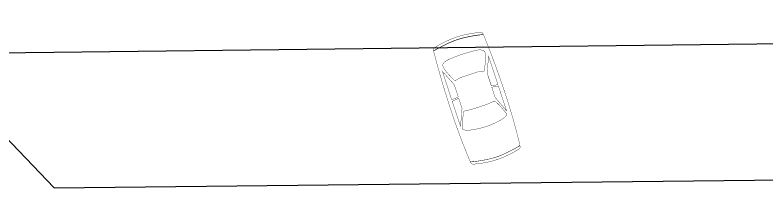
# Model space of a CAD drawing. Extents: x 346 to 515, y 162 to 297.
# Drawn here: x 388.72 to 414.56, y 165.51 to 171.44 of the extents above; entities that cross this region are included whole.
import ezdxf

# ---------------------------------------------------------------- set-up
doc = ezdxf.new("R2010")
doc.units = 0
doc.header["$LTSCALE"] = 35
for name, color, linetype in [('CAMADA_1', 7, 'CONTINUOUS'), ('LOCAÇÃO', 7, 'CONTINUOUS'), ('LPISO', 234, 'CONTINUOUS'), ('PAREDECORTE', 7, 'CONTINUOUS')]:
    doc.layers.add(name, color=color, linetype=linetype)

# ---------------------------------------------------------------- blocks, each defined once
blk = doc.blocks.new('A$C522E6685')
at = {"layer": 'CAMADA_1', "color": 1, "linetype": 'Continuous', "const_width": 0.0111}
for points in [[(0.612, 0.589), (0.597, 0.604), (0.582, 0.618), (0.568, 0.633), (0.553, 0.649), (0.538, 0.664), (0.523, 0.68), (0.507, 0.696), (0.492, 0.713), (0.477, 0.729), (0.462, 0.746), (0.446, 0.764), (0.431, 0.782), (0.415, 0.799), (0.4, 0.818), (0.384, 0.836), (0.368, 0.855), (0.353, 0.874), (0.337, 0.894), (0.321, 0.914), (0.305, 0.934), (0.289, 0.954), (0.273, 0.975), (0.257, 0.996), (0.241, 1.017), (0.224, 1.039), (0.208, 1.061), (0.192, 1.083), (0.175, 1.105), (0.159, 1.128), (0.142, 1.151), (0.125, 1.175), (0.109, 1.199), (0.092, 1.223), (0.075, 1.247), (0.058, 1.272), (0.041, 1.297), (0.041, 1.297), (0.057, 1.315), (0.072, 1.333), (0.088, 1.352), (0.103, 1.37), (0.119, 1.388), (0.135, 1.407), (0.15, 1.425), (0.166, 1.444), (0.182, 1.462), (0.197, 1.48), (0.213, 1.499), (0.229, 1.517), (0.245, 1.536), (0.261, 1.554), (0.277, 1.572), (0.292, 1.591), (0.308, 1.609), (0.324, 1.628), (0.34, 1.646), (0.356, 1.665), (0.372, 1.683), (0.388, 1.701), (0.405, 1.72), (0.421, 1.738), (0.437, 1.757), (0.453, 1.775), (0.469, 1.794), (0.485, 1.812), (0.502, 1.83), (0.518, 1.849), (0.534, 1.867), (0.551, 1.886), (0.567, 1.904), (0.583, 1.923), (0.6, 1.941), (0.616, 1.96), (0.633, 1.978), (0.649, 1.997), (0.666, 2.015), (0.682, 2.034), (0.699, 2.052), (0.715, 2.071), (0.732, 2.089), (0.749, 2.108), (0.765, 2.126), (0.782, 2.145), (0.799, 2.163), (0.816, 2.181), (0.832, 2.2), (0.849, 2.219), (0.866, 2.237), (0.883, 2.256), (0.9, 2.274), (0.917, 2.293), (0.934, 2.311), (0.951, 2.33), (0.968, 2.348), (0.985, 2.367), (1.002, 2.385), (1.019, 2.404), (1.036, 2.422), (1.053, 2.441), (1.07, 2.459), (1.087, 2.478), (1.105, 2.496), (1.122, 2.515), (1.139, 2.533), (1.156, 2.552), (1.174, 2.57), (1.191, 2.589), (1.208, 2.608), (1.226, 2.626), (1.243, 2.645), (1.261, 2.663), (1.278, 2.682), (1.296, 2.7), (1.313, 2.719), (1.331, 2.737), (1.348, 2.756), (1.366, 2.775), (1.366, 2.775), (1.383, 2.793), (1.4, 2.811), (1.417, 2.829), (1.435, 2.847), (1.452, 2.865), (1.469, 2.883), (1.486, 2.901), (1.504, 2.919), (1.521, 2.937), (1.538, 2.955), (1.556, 2.972), (1.573, 2.99), (1.59, 3.008), (1.608, 3.026), (1.625, 3.043), (1.643, 3.061), (1.66, 3.079), (1.677, 3.097), (1.695, 3.114), (1.712, 3.132), (1.73, 3.149), (1.747, 3.167), (1.765, 3.184), (1.782, 3.202), (1.8, 3.219), (1.817, 3.237), (1.835, 3.254), (1.853, 3.272), (1.87, 3.289), (1.888, 3.306), (1.905, 3.324), (1.923, 3.341), (1.941, 3.358), (1.958, 3.376), (1.976, 3.393), (1.994, 3.41), (2.012, 3.427), (2.029, 3.444), (2.047, 3.461), (2.065, 3.478), (2.083, 3.496), (2.1, 3.513), (2.118, 3.53), (2.136, 3.547), (2.154, 3.564), (2.172, 3.581), (2.19, 3.597), (2.207, 3.614), (2.225, 3.631), (2.243, 3.648), (2.261, 3.665), (2.279, 3.682), (2.297, 3.698), (2.315, 3.715), (2.333, 3.732), (2.351, 3.748), (2.369, 3.765), (2.387, 3.782), (2.405, 3.798), (2.423, 3.815), (2.441, 3.831), (2.459, 3.848), (2.477, 3.864), (2.495, 3.881), (2.514, 3.897), (2.532, 3.914), (2.55, 3.93), (2.568, 3.947), (2.586, 3.963), (2.605, 3.979), (2.623, 3.996), (2.641, 4.012), (2.659, 4.028), (2.678, 4.044), (2.696, 4.06), (2.714, 4.077), (2.732, 4.093), (2.751, 4.109), (2.769, 4.125), (2.787, 4.141), (2.806, 4.157), (2.824, 4.173), (2.824, 4.173), (2.838, 4.166), (2.853, 4.158), (2.87, 4.148), (2.887, 4.138), (2.906, 4.127), (2.926, 4.115), (2.946, 4.102), (2.969, 4.087), (2.992, 4.072), (3.016, 4.056), (3.042, 4.039), (3.069, 4.021), (3.096, 4.002), (3.125, 3.982), (3.156, 3.961), (3.179, 3.945), (3.201, 3.929), (3.224, 3.913), (3.246, 3.896), (3.267, 3.88), (3.289, 3.864), (3.31, 3.848), (3.331, 3.832), (3.351, 3.816), (3.371, 3.8), (3.391, 3.784), (3.411, 3.768), (3.43, 3.751), (3.449, 3.735), (3.468, 3.719), (3.486, 3.703), (3.504, 3.687), (3.521, 3.67), (3.539, 3.654), (3.556, 3.638), (3.573, 3.621), (3.59, 3.605), (3.606, 3.588), (3.623, 3.57), (3.64, 3.552), (3.657, 3.534), (3.674, 3.516), (3.69, 3.497), (3.707, 3.479), (3.724, 3.459), (3.741, 3.44), (3.757, 3.42), (3.774, 3.4), (3.791, 3.379), (3.808, 3.358), (3.825, 3.337), (3.841, 3.316), (3.858, 3.294), (3.875, 3.272), (3.892, 3.25), (3.914, 3.221), (3.935, 3.193), (3.954, 3.166), (3.973, 3.14), (3.991, 3.115), (4.008, 3.091), (4.024, 3.068), (4.039, 3.046), (4.053, 3.026), (4.066, 3.006), (4.078, 2.988), (4.09, 2.97), (4.1, 2.954), (4.109, 2.939), (4.117, 2.925), (4.117, 2.925), (4.102, 2.906), (4.086, 2.887), (4.071, 2.868), (4.055, 2.849), (4.04, 2.83), (4.024, 2.811), (4.009, 2.793), (3.993, 2.774), (3.977, 2.755), (3.962, 2.736), (3.946, 2.718), (3.93, 2.699), (3.915, 2.68), (3.899, 2.662), (3.883, 2.643), (3.867, 2.624), (3.851, 2.605), (3.836, 2.587), (3.82, 2.568), (3.804, 2.55), (3.788, 2.531), (3.772, 2.512), (3.756, 2.494), (3.74, 2.475), (3.724, 2.457), (3.708, 2.438), (3.692, 2.42), (3.676, 2.401), (3.66, 2.383), (3.643, 2.364), (3.627, 2.346), (3.611, 2.327), (3.595, 2.309), (3.578, 2.29), (3.562, 2.272), (3.546, 2.253), (3.53, 2.235), (3.513, 2.217), (3.497, 2.198), (3.48, 2.18), (3.464, 2.162), (3.448, 2.143), (3.431, 2.125), (3.415, 2.107), (3.398, 2.088), (3.381, 2.07), (3.365, 2.052), (3.348, 2.033), (3.332, 2.015), (3.315, 1.997), (3.298, 1.979), (3.282, 1.96), (3.265, 1.942), (3.248, 1.924), (3.231, 1.906), (3.214, 1.888), (3.198, 1.87), (3.181, 1.851), (3.164, 1.833), (3.147, 1.815), (3.13, 1.797), (3.113, 1.779), (3.096, 1.761), (3.079, 1.743), (3.062, 1.725), (3.045, 1.707), (3.028, 1.689), (3.011, 1.671), (2.994, 1.653), (2.976, 1.635), (2.959, 1.617), (2.942, 1.599), (2.925, 1.581), (2.908, 1.563), (2.89, 1.545), (2.873, 1.527), (2.856, 1.509), (2.838, 1.491), (2.821, 1.473), (2.803, 1.456), (2.786, 1.438), (2.769, 1.42), (2.769, 1.42), (2.751, 1.402), (2.733, 1.383), (2.715, 1.365), (2.697, 1.347), (2.679, 1.329), (2.661, 1.311), (2.643, 1.293), (2.625, 1.275), (2.607, 1.256), (2.59, 1.238), (2.572, 1.22), (2.554, 1.202), (2.536, 1.184), (2.518, 1.167), (2.5, 1.149), (2.482, 1.131), (2.464, 1.113), (2.446, 1.095), (2.428, 1.077), (2.411, 1.06), (2.393, 1.042), (2.375, 1.024), (2.357, 1.006), (2.339, 0.989), (2.321, 0.971), (2.303, 0.954), (2.285, 0.936), (2.268, 0.918), (2.25, 0.901), (2.232, 0.883), (2.214, 0.866), (2.196, 0.848), (2.178, 0.831), (2.16, 0.814), (2.142, 0.796), (2.125, 0.779), (2.107, 0.762), (2.089, 0.744), (2.071, 0.727), (2.053, 0.71), (2.035, 0.693), (2.017, 0.675), (1.999, 0.658), (1.982, 0.641), (1.964, 0.624), (1.946, 0.607), (1.928, 0.59), (1.91, 0.573), (1.892, 0.556), (1.874, 0.539), (1.857, 0.522), (1.839, 0.505), (1.821, 0.488), (1.803, 0.471), (1.785, 0.455), (1.767, 0.438), (1.749, 0.421), (1.732, 0.404), (1.714, 0.388), (1.696, 0.371), (1.678, 0.354), (1.66, 0.338), (1.642, 0.321), (1.625, 0.304), (1.607, 0.288), (1.589, 0.271), (1.571, 0.255), (1.553, 0.238), (1.535, 0.222), (1.518, 0.205), (1.5, 0.189), (1.482, 0.173), (1.464, 0.156), (1.446, 0.14), (1.428, 0.124), (1.411, 0.108), (1.393, 0.091), (1.375, 0.075), (1.357, 0.059), (1.339, 0.043), (1.339, 0.043), (1.314, 0.059), (1.288, 0.075), (1.263, 0.091), (1.239, 0.107), (1.214, 0.123), (1.19, 0.139), (1.166, 0.155), (1.143, 0.171), (1.12, 0.187), (1.097, 0.202), (1.074, 0.218), (1.052, 0.234), (1.03, 0.249), (1.008, 0.265), (0.987, 0.28), (0.966, 0.295), (0.946, 0.311), (0.925, 0.326), (0.905, 0.341), (0.885, 0.356), (0.866, 0.371), (0.847, 0.386), (0.828, 0.401), (0.81, 0.416), (0.791, 0.431), (0.774, 0.445), (0.756, 0.46), (0.739, 0.475), (0.722, 0.489), (0.705, 0.504), (0.689, 0.518), (0.673, 0.533), (0.657, 0.547), (0.642, 0.561), (0.627, 0.575), (0.612, 0.589)], [(3.56, 3.642), (3.544, 3.657), (3.527, 3.673), (3.51, 3.688), (3.493, 3.703), (3.475, 3.718), (3.458, 3.733), (3.44, 3.748), (3.422, 3.763), (3.404, 3.778), (3.385, 3.793), (3.367, 3.808), (3.348, 3.823), (3.329, 3.838), (3.31, 3.853), (3.29, 3.868), (3.27, 3.883), (3.251, 3.897), (3.231, 3.912), (3.21, 3.927), (3.19, 3.942), (3.169, 3.957), (3.149, 3.971), (3.128, 3.986), (3.106, 4.001), (3.085, 4.016), (3.063, 4.03), (3.042, 4.045), (3.02, 4.06), (2.998, 4.074), (2.975, 4.089), (2.953, 4.103), (2.93, 4.118), (2.907, 4.132), (2.884, 4.147), (2.861, 4.161), (2.837, 4.176), (2.837, 4.176), (2.861, 4.201), (2.888, 4.213), (2.918, 4.214), (2.951, 4.201), (2.97, 4.191), (2.99, 4.179), (3.01, 4.167), (3.031, 4.155), (3.052, 4.142), (3.073, 4.129), (3.094, 4.116), (3.116, 4.101), (3.139, 4.087), (3.161, 4.072), (3.184, 4.056), (3.208, 4.04), (3.231, 4.023), (3.255, 4.006), (3.28, 3.989), (3.301, 3.973), (3.323, 3.957), (3.344, 3.941), (3.365, 3.925), (3.386, 3.909), (3.407, 3.893), (3.427, 3.876), (3.448, 3.86), (3.468, 3.843), (3.488, 3.826), (3.507, 3.809), (3.527, 3.792), (3.546, 3.775), (3.565, 3.758), (3.584, 3.74), (3.602, 3.723), (3.621, 3.705), (3.639, 3.687), (3.657, 3.669), (3.676, 3.651), (3.694, 3.632), (3.711, 3.614), (3.729, 3.595), (3.747, 3.576), (3.764, 3.557), (3.781, 3.537), (3.799, 3.518), (3.816, 3.498), (3.833, 3.478), (3.85, 3.457), (3.866, 3.437), (3.883, 3.416), (3.899, 3.395), (3.916, 3.374), (3.934, 3.35), (3.952, 3.327), (3.97, 3.304), (3.987, 3.281), (4.003, 3.259), (4.019, 3.237), (4.034, 3.215), (4.049, 3.193), (4.064, 3.172), (4.078, 3.151), (4.091, 3.131), (4.104, 3.111), (4.117, 3.091), (4.129, 3.072), (4.14, 3.053), (4.152, 3.022), (4.153, 2.992), (4.143, 2.963), (4.122, 2.935), (4.106, 2.959), (4.091, 2.982), (4.075, 3.005), (4.059, 3.028), (4.043, 3.05), (4.028, 3.072), (4.012, 3.095), (3.996, 3.117), (3.981, 3.138), (3.965, 3.16), (3.949, 3.181), (3.934, 3.202), (3.918, 3.223), (3.902, 3.244), (3.887, 3.264), (3.871, 3.284), (3.855, 3.304), (3.84, 3.324), (3.824, 3.344), (3.809, 3.363), (3.793, 3.382), (3.778, 3.401), (3.762, 3.42), (3.746, 3.438), (3.731, 3.456), (3.715, 3.474), (3.7, 3.492), (3.684, 3.51), (3.669, 3.527), (3.653, 3.544), (3.638, 3.561), (3.622, 3.578), (3.607, 3.594), (3.591, 3.61), (3.576, 3.627), (3.56, 3.642)], [(1.991, 3.217), (1.364, 2.572), (1.508, 2.389), (1.766, 2.657), (1.991, 3.217)], [(2.294, 2.332), (2.322, 2.305), (2.348, 2.279), (2.373, 2.255), (2.396, 2.233), (2.417, 2.212), (2.436, 2.193), (2.454, 2.175), (2.471, 2.158), (2.485, 2.143), (2.498, 2.13), (2.511, 2.116), (2.525, 2.101), (2.54, 2.084), (2.557, 2.066), (2.574, 2.046), (2.593, 2.025), (2.613, 2.002), (2.633, 1.978), (2.656, 1.952), (2.679, 1.925), (2.7, 1.93), (2.721, 1.937), (2.743, 1.943), (2.765, 1.95), (2.787, 1.957), (2.809, 1.965), (2.831, 1.972), (2.854, 1.98), (2.877, 1.989), (2.9, 1.998), (2.923, 2.007), (2.946, 2.016), (2.97, 2.026), (2.993, 2.036), (3.017, 2.046), (3.042, 2.057), (3.066, 2.068), (3.091, 2.079), (3.115, 2.091), (3.141, 2.103), (3.166, 2.115), (3.191, 2.128), (3.217, 2.141), (3.243, 2.154), (3.247, 2.17), (3.248, 2.187), (3.248, 2.205), (3.245, 2.225), (3.24, 2.246), (3.232, 2.269), (3.223, 2.293), (3.211, 2.319), (3.196, 2.346), (3.18, 2.374), (3.161, 2.404), (3.14, 2.435), (3.116, 2.468), (3.1, 2.491), (3.083, 2.513), (3.066, 2.535), (3.049, 2.557), (3.032, 2.578), (3.015, 2.599), (2.998, 2.62), (2.981, 2.641), (2.964, 2.661), (2.947, 2.681), (2.93, 2.7), (2.912, 2.72), (2.895, 2.739), (2.878, 2.757), (2.861, 2.776), (2.843, 2.794), (2.826, 2.811), (2.808, 2.829), (2.791, 2.846), (2.791, 2.846), (2.773, 2.863), (2.755, 2.88), (2.736, 2.897), (2.717, 2.914), (2.698, 2.931), (2.679, 2.947), (2.66, 2.964), (2.64, 2.981), (2.619, 2.997), (2.599, 3.014), (2.578, 3.03), (2.557, 3.046), (2.536, 3.062), (2.514, 3.079), (2.492, 3.095), (2.47, 3.111), (2.447, 3.127), (2.424, 3.143), (2.401, 3.159), (2.401, 3.159), (2.368, 3.181), (2.336, 3.201), (2.306, 3.218), (2.277, 3.234), (2.25, 3.247), (2.224, 3.258), (2.199, 3.267), (2.176, 3.273), (2.155, 3.278), (2.135, 3.28), (2.117, 3.279), (2.1, 3.277), (2.085, 3.272), (2.072, 3.246), (2.059, 3.219), (2.047, 3.193), (2.036, 3.167), (2.024, 3.141), (2.013, 3.116), (2.003, 3.09), (1.993, 3.065), (1.983, 3.041), (1.973, 3.016), (1.964, 2.992), (1.955, 2.968), (1.947, 2.944), (1.939, 2.921), (1.931, 2.897), (1.923, 2.874), (1.916, 2.852), (1.91, 2.829), (1.903, 2.807), (1.897, 2.785), (1.892, 2.763), (1.886, 2.741), (1.881, 2.72), (1.877, 2.699), (1.907, 2.675), (1.936, 2.653), (1.962, 2.631), (1.987, 2.611), (2.01, 2.593), (2.031, 2.575), (2.05, 2.559), (2.067, 2.544), (2.083, 2.531), (2.097, 2.518), (2.112, 2.504), (2.13, 2.488), (2.149, 2.471), (2.169, 2.452), (2.191, 2.431), (2.214, 2.408), (2.24, 2.384), (2.266, 2.359), (2.294, 2.332)], [(1.169, 2.038), (1.475, 2.356), (1.329, 2.536), (0.614, 1.791), (1.169, 2.038)], [(2.628, 1.824), (2.372, 1.559), (2.568, 1.409), (3.19, 2.059), (2.628, 1.824)], [(0.976, 0.966), (0.992, 0.951), (1.008, 0.935), (1.025, 0.919), (1.042, 0.903), (1.06, 0.887), (1.078, 0.871), (1.097, 0.854), (1.115, 0.837), (1.135, 0.82), (1.154, 0.803), (1.174, 0.786), (1.195, 0.769), (1.216, 0.751), (1.237, 0.733), (1.259, 0.715), (1.281, 0.697), (1.303, 0.679), (1.326, 0.66), (1.357, 0.636), (1.387, 0.614), (1.416, 0.595), (1.443, 0.579), (1.469, 0.565), (1.494, 0.554), (1.517, 0.545), (1.539, 0.539), (1.56, 0.536), (1.58, 0.535), (1.598, 0.537), (1.615, 0.542), (1.631, 0.549), (1.631, 0.549), (1.645, 0.564), (1.659, 0.58), (1.672, 0.598), (1.685, 0.617), (1.699, 0.637), (1.712, 0.659), (1.725, 0.682), (1.737, 0.706), (1.75, 0.731), (1.762, 0.758), (1.774, 0.787), (1.786, 0.816), (1.798, 0.847), (1.809, 0.878), (1.82, 0.908), (1.83, 0.937), (1.84, 0.966), (1.849, 0.993), (1.857, 1.019), (1.866, 1.044), (1.873, 1.068), (1.88, 1.091), (1.887, 1.113), (1.893, 1.134), (1.898, 1.154), (1.903, 1.173), (1.903, 1.173), (1.872, 1.188), (1.842, 1.203), (1.815, 1.217), (1.789, 1.232), (1.766, 1.247), (1.744, 1.261), (1.724, 1.276), (1.706, 1.291), (1.69, 1.305), (1.676, 1.319), (1.661, 1.334), (1.644, 1.35), (1.626, 1.368), (1.606, 1.386), (1.586, 1.406), (1.564, 1.427), (1.54, 1.45), (1.516, 1.474), (1.49, 1.499), (1.464, 1.524), (1.44, 1.547), (1.417, 1.57), (1.395, 1.591), (1.374, 1.611), (1.354, 1.63), (1.336, 1.647), (1.319, 1.664), (1.303, 1.679), (1.289, 1.693), (1.289, 1.693), (1.274, 1.708), (1.258, 1.726), (1.243, 1.745), (1.228, 1.766), (1.213, 1.789), (1.197, 1.814), (1.182, 1.841), (1.166, 1.869), (1.151, 1.9), (1.132, 1.895), (1.112, 1.889), (1.09, 1.882), (1.068, 1.875), (1.045, 1.868), (1.021, 1.859), (0.996, 1.85), (0.97, 1.841), (0.944, 1.831), (0.916, 1.82), (0.887, 1.809), (0.858, 1.797), (0.827, 1.784), (0.797, 1.771), (0.768, 1.758), (0.741, 1.745), (0.714, 1.731), (0.689, 1.718), (0.665, 1.704), (0.643, 1.691), (0.622, 1.677), (0.602, 1.663), (0.583, 1.649), (0.566, 1.635), (0.55, 1.621), (0.536, 1.607), (0.531, 1.588), (0.529, 1.569), (0.528, 1.549), (0.53, 1.528), (0.534, 1.507), (0.54, 1.486), (0.548, 1.464), (0.558, 1.441), (0.571, 1.418), (0.585, 1.394), (0.602, 1.369), (0.62, 1.344), (0.641, 1.319), (0.664, 1.293), (0.664, 1.293), (0.684, 1.271), (0.703, 1.249), (0.722, 1.228), (0.741, 1.207), (0.76, 1.187), (0.779, 1.167), (0.798, 1.147), (0.816, 1.127), (0.834, 1.108), (0.853, 1.089), (0.871, 1.071), (0.889, 1.052), (0.906, 1.035), (0.924, 1.017), (0.941, 1), (0.959, 0.983), (0.976, 0.966)], [(0.544, 0.519), (0.526, 0.537), (0.508, 0.555), (0.49, 0.573), (0.472, 0.592), (0.454, 0.611), (0.436, 0.629), (0.419, 0.649), (0.401, 0.668), (0.384, 0.687), (0.366, 0.707), (0.349, 0.727), (0.332, 0.747), (0.315, 0.768), (0.297, 0.788), (0.28, 0.809), (0.264, 0.83), (0.247, 0.851), (0.228, 0.876), (0.21, 0.9), (0.192, 0.923), (0.175, 0.946), (0.158, 0.969), (0.142, 0.991), (0.127, 1.013), (0.112, 1.035), (0.097, 1.056), (0.083, 1.076), (0.07, 1.097), (0.057, 1.117), (0.045, 1.136), (0.033, 1.155), (0.022, 1.174), (0.008, 1.205), (0.006, 1.234), (0.014, 1.262), (0.033, 1.289), (0.05, 1.265), (0.066, 1.241), (0.082, 1.218), (0.098, 1.195), (0.114, 1.172), (0.13, 1.149), (0.146, 1.127), (0.162, 1.105), (0.178, 1.083), (0.194, 1.061), (0.21, 1.04), (0.226, 1.019), (0.242, 0.998), (0.258, 0.977), (0.274, 0.957), (0.29, 0.936), (0.306, 0.916), (0.321, 0.897), (0.337, 0.877), (0.353, 0.858), (0.369, 0.839), (0.385, 0.82), (0.4, 0.801), (0.416, 0.783), (0.432, 0.765), (0.448, 0.747), (0.463, 0.729), (0.479, 0.712), (0.495, 0.695), (0.51, 0.678), (0.526, 0.661), (0.542, 0.645), (0.557, 0.629), (0.573, 0.613), (0.589, 0.597), (0.604, 0.582), (0.604, 0.582), (0.62, 0.567), (0.636, 0.552), (0.653, 0.537), (0.669, 0.522), (0.686, 0.507), (0.703, 0.492), (0.72, 0.477), (0.738, 0.462), (0.756, 0.447), (0.774, 0.432), (0.792, 0.417), (0.811, 0.402), (0.83, 0.387), (0.849, 0.372), (0.868, 0.356), (0.888, 0.341), (0.908, 0.326), (0.928, 0.311), (0.948, 0.296), (0.969, 0.281), (0.989, 0.265), (1.011, 0.25), (1.032, 0.235), (1.053, 0.22), (1.075, 0.204), (1.097, 0.189), (1.12, 0.174), (1.142, 0.158), (1.165, 0.143), (1.188, 0.128), (1.211, 0.112), (1.235, 0.097), (1.259, 0.081), (1.283, 0.066), (1.307, 0.05), (1.332, 0.035), (1.332, 0.035), (1.306, 0.015), (1.278, 0.006), (1.248, 0.008), (1.217, 0.021), (1.197, 0.031), (1.178, 0.043), (1.157, 0.054), (1.137, 0.067), (1.116, 0.079), (1.095, 0.092), (1.073, 0.106), (1.051, 0.12), (1.029, 0.135), (1.006, 0.15), (0.983, 0.166), (0.959, 0.182), (0.935, 0.199), (0.911, 0.216), (0.886, 0.234), (0.865, 0.25), (0.843, 0.266), (0.822, 0.282), (0.801, 0.298), (0.78, 0.314), (0.759, 0.331), (0.739, 0.347), (0.718, 0.364), (0.698, 0.381), (0.678, 0.398), (0.659, 0.415), (0.639, 0.432), (0.62, 0.449), (0.601, 0.467), (0.582, 0.484), (0.563, 0.502), (0.544, 0.519)], [(1.813, 0.633), (2.533, 1.373), (2.337, 1.523), (2.031, 1.206), (1.813, 0.633)]]:
    blk.add_lwpolyline(points, dxfattribs=at)

msp = doc.modelspace()

# ---------------------------------------------------------------- linework, layer by layer
at = {"layer": 'LOCAÇÃO'}
for p, q in [((386.71314, 169.01465), (390.05905, 165.5068)), ((390.05905, 165.5068), (493.38667, 166.66776))]:
    msp.add_line(p, q, dxfattribs=at)
at = {"layer": 'LPISO'}
msp.add_line((384.1805, 170.09893), (497.21769, 171.43898), dxfattribs=at)

# ---------------------------------------------------------------- block references
at = {"layer": 'PAREDECORTE', "rotation": 242.3194380645809}
msp.add_blockref('A$C522E6685', (403.68843, 171.40772), dxfattribs=at)

doc.saveas('drawing.dxf')
